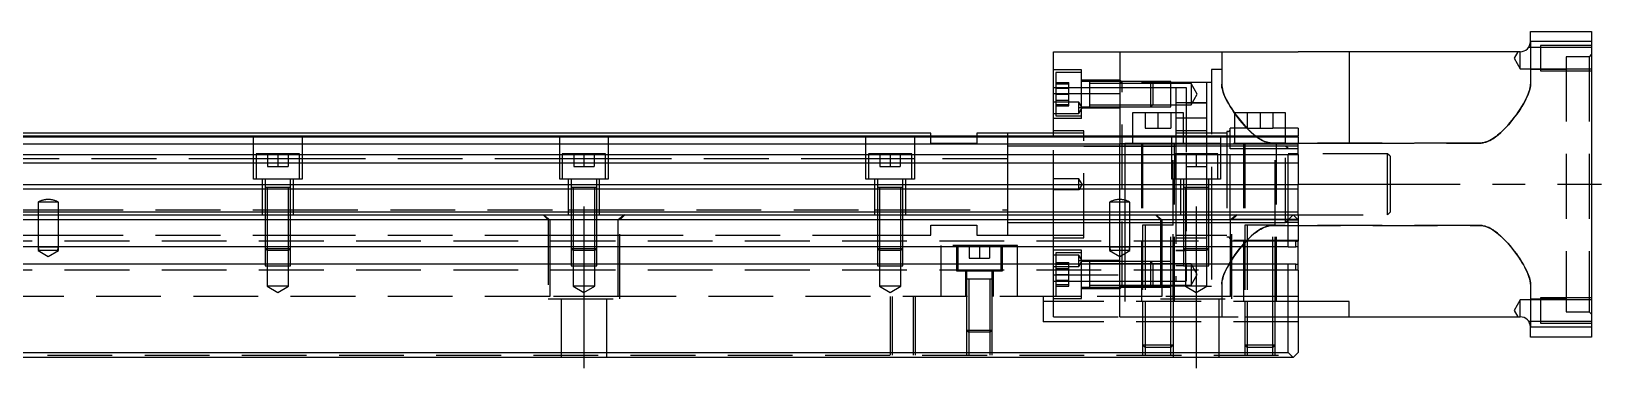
# Model space of a CAD drawing. Extents: x -16 to 1017, y -341 to 120.
# Drawn here: x 511.7 to 819.4, y -314.5 to -247.3 of the extents above; entities that cross this region are included whole.
import ezdxf

# ---------------------------------------------------------------- set-up
doc = ezdxf.new("R2010")
doc.units = 0
doc.linetypes.add('CENTER', pattern=[50.8, 31.75, -6.35, 6.35, -6.35])
doc.linetypes.add('DASHED', pattern=[19.05, 12.7, -6.35])
doc.layers.get('0').update_dxf_attribs({"linetype": 'CONTINUOUS'})
doc.layers.add('CENTER', color=1, linetype='CENTER')

msp = doc.modelspace()

# ---------------------------------------------------------------- linework, layer by layer
at = {"color": 7, "linetype": 'CONTINUOUS'}
for p, q in [((805.5, -249.35), (805.5, -247.35)), ((805.5, -247.35), (817.5, -247.35)), ((817.5, -247.35), (817.5, -249.35)), ((712, -259.57), (712, -251.35)), ((712, -251.35), (725, -251.35)), ((725, -251.35), (760, -251.35)), ((725, -251.35), (725, -267.85)), ((770, -251.35), (760, -251.35)), ((803.5, -251.35), (770, -251.35)), ((770, -251.35), (770, -269.35)), ((817.5, -249.35), (805.5, -249.35)), ((817.5, -249.35), (817.5, -305.35)), ((712, -267.85), (712, -259.57)), ((712, -259.57), (725, -259.57)), ((727.5, -263.35), (727.5, -267.85)), ((737.5, -263.35), (727.5, -263.35)), ((737.5, -267.85), (737.5, -263.35)), ((747.5, -263.35), (747.5, -267.85)), ((757.5, -263.35), (747.5, -263.35)), ((757.5, -267.85), (757.5, -263.35)), ((688, -267.35), (454.5, -267.35)), ((688, -267.85), (688, -267.35)), ((703, -267.35), (697, -267.35)), ((697, -267.35), (697, -267.85)), ((712, -267.35), (703, -267.35)), ((703, -267.35), (703, -267.85)), ((703, -267.35), (703, -267.85)), ((712, -267.35), (703, -267.35)), ((703, -267.35), (703, -267.85)), ((454.5, -267.85), (760, -267.85)), ((454.5, -268.01), (760, -268.01)), ((454.5, -269.41), (760, -269.41)), ((760, -268.01), (760, -267.85)), ((760, -268.01), (760, -269.41)), ((770, -269.35), (760, -269.35)), ((760, -271.49), (760, -269.41)), ((454.5, -271.49), (760, -271.49)), ((454.5, -273.11), (760, -273.11)), ((760, -271.49), (760, -273.11)), ((760, -273.11), (760, -277.4)), ((0, -278.25), (760, -278.25)), ((454.5, -277.4), (760, -277.4)), ((742.5, -277.95), (737.5, -277.95)), ((760, -278.25), (760, -277.4)), ((760, -282.75), (760, -278.25)), ((0, -282.75), (760, -282.75)), ((760, -283.35), (760, -282.75)), ((1, -283.35), (759, -283.35)), ((758, -284.35), (2, -284.35)), ((735.5, -285.35), (729.5, -285.35)), ((755.5, -285.35), (749.5, -285.35)), ((758, -284.35), (759, -283.35)), ((758, -289.65), (758, -284.35)), ((759, -283.35), (760, -284.35)), ((759, -283.35), (760, -283.35)), ((760, -284.35), (760, -288.5)), ((759.5, -289.65), (759.5, -288.5)), ((759.5, -288.5), (760, -288.5)), ((760, -289.65), (760, -288.5)), ((758, -289.65), (2, -289.65)), ((758, -289.65), (759.5, -289.65)), ((760, -289.65), (759.5, -289.65)), ((760, -293.05), (760, -289.65)), ((758, -293.05), (2, -293.05)), ((759.5, -293.05), (758, -293.05)), ((758, -310.35), (758, -293.05)), ((759.5, -293.05), (760, -293.05)), ((759.5, -294.2), (759.5, -293.05)), ((760, -294.2), (759.5, -294.2)), ((760, -294.2), (760, -293.05)), ((760, -294.2), (760, -310.35)), ((770, -300.35), (760, -300.35)), ((770, -303.35), (770, -300.35)), ((760, -303.35), (770, -303.35)), ((770, -303.35), (803.5, -303.35)), ((805.5, -307.35), (805.5, -305.35)), ((805.5, -305.35), (817.5, -305.35)), ((817.5, -307.35), (805.5, -307.35)), ((817.5, -305.35), (817.5, -307.35)), ((2, -310.35), (758, -310.35)), ((759, -311.35), (758, -310.35)), ((760, -310.35), (759, -311.35)), ((759, -311.35), (1, -311.35))]:
    msp.add_line(p, q, dxfattribs=at)
at = {"color": 3, "linetype": 'DASHED'}
for p, q in [((745, -251.35), (745, -257.72)), ((803.01, -251.35), (802.29, -252.6)), ((803.5, -254.7), (803.5, -251.35)), ((805.12, -250.53), (805.14, -250.5)), ((807.5, -250.5), (805.14, -250.5)), ((805.5, -249.35), (805.5, -257.72)), ((817.5, -250.1), (807.5, -250.1)), ((807.5, -250.1), (807.5, -255.1)), ((817.5, -250.5), (807.5, -250.5)), ((817, -252.35), (812.5, -252.35)), ((812.5, -252.35), (812.5, -302.35)), ((817.5, -251.85), (817, -252.35)), ((817, -252.35), (817, -302.35)), ((717.5, -254.92), (712, -254.92)), ((717.5, -255.42), (712.5, -255.42)), ((712.5, -255.42), (712.5, -259.67)), ((717.5, -264.42), (717.5, -254.92)), ((745, -254.85), (743, -254.85)), ((743, -254.85), (743, -276.35)), ((802.29, -252.6), (803.5, -254.7)), ((803.5, -254.7), (807.5, -254.7)), ((812.5, -254.85), (805.5, -254.85)), ((807.5, -254.7), (817.5, -254.7)), ((807.5, -255.1), (817.5, -255.1)), ((712, -258.35), (712.5, -258.35)), ((712, -258.35), (712.5, -258.35)), ((712.5, -257.36), (715, -257.36)), ((712.5, -257.67), (715, -257.67)), ((712.5, -258.35), (717.5, -258.35)), ((712.5, -258.35), (717.5, -258.35)), ((715, -258.52), (715, -257.36)), ((725, -256.92), (717.5, -256.92)), ((719.1, -257.17), (717.5, -257.17)), ((717.5, -258.35), (719.1, -258.35)), ((717.5, -258.35), (719.1, -258.35)), ((719.1, -257.17), (719.09, -257.17)), ((725, -257.17), (719.1, -257.17)), ((719.1, -257.17), (719.1, -257.17)), ((719.1, -257.17), (719.1, -257.57)), ((719.1, -257.17), (719.1, -262.17)), ((719.1, -257.57), (719.1, -259.53)), ((725, -257.57), (719.1, -257.57)), ((719.1, -258.35), (725, -258.35)), ((719.1, -258.35), (725, -258.35)), ((725.5, -257.35), (725, -256.85)), ((731.1, -257.17), (725, -257.17)), ((731.1, -257.17), (725, -257.17)), ((725.5, -257.35), (725, -257.35)), ((731.5, -257.57), (725, -257.57)), ((725, -258.35), (736, -258.35)), ((725, -258.35), (736, -258.35)), ((742, -257.35), (725.5, -257.35)), ((725.5, -297.35), (725.5, -257.35)), ((731.5, -257.57), (731.1, -257.17)), ((735, -257.17), (731.1, -257.17)), ((731.1, -259.67), (731.1, -257.17)), ((735, -257.57), (731.5, -257.57)), ((731.5, -257.57), (731.5, -259.67)), ((735, -262.17), (735, -257.17)), ((739, -257.57), (735, -257.57)), ((736, -258.35), (738, -258.35)), ((736, -258.35), (736, -267.85)), ((738, -258.35), (738, -271.35)), ((740.21, -259.67), (739, -257.57)), ((739, -257.57), (739, -259.67)), ((743, -257.35), (742, -257.35)), ((742, -257.35), (742, -267.85)), ((745, -257.72), (745.01, -258.04)), ((745.01, -258.03), (745, -257.72)), ((745.05, -258.34), (745.01, -258.03)), ((745.01, -258.04), (745.06, -258.37)), ((745.12, -258.66), (745.05, -258.34)), ((745.06, -258.37), (745.13, -258.71)), ((805.44, -258.37), (805.37, -258.71)), ((805.38, -258.66), (805.45, -258.34)), ((805.49, -258.04), (805.44, -258.37)), ((805.45, -258.34), (805.49, -258.03)), ((805.49, -258.03), (805.5, -257.72)), ((805.5, -257.72), (805.49, -258.04)), ((717, -261.25), (712, -261.25)), ((712.5, -258.52), (715, -258.52)), ((712.5, -259.67), (712.5, -263.92)), ((712.5, -259.67), (715, -259.67)), ((712.5, -260.83), (715, -260.83)), ((715, -260.83), (715, -258.52)), ((715, -261.98), (715, -260.83)), ((717.66, -262.35), (717, -261.25)), ((717, -262.35), (717, -261.25)), ((719.1, -259.53), (719.1, -259.81)), ((719.1, -259.67), (719.1, -262.17)), ((719.1, -259.81), (719.1, -261.77)), ((731.1, -262.17), (731.1, -259.67)), ((731.5, -259.67), (731.5, -261.77)), ((738, -261.35), (736, -261.35)), ((738, -261.35), (742, -261.35)), ((742, -261.35), (738, -261.35)), ((739, -261.77), (740.21, -259.67)), ((739, -259.67), (739, -261.77)), ((745.2, -258.98), (745.12, -258.66)), ((745.13, -258.71), (745.23, -259.07)), ((745.3, -259.31), (745.2, -258.98)), ((745.23, -259.07), (745.35, -259.45)), ((745.43, -259.65), (745.3, -259.31)), ((745.35, -259.45), (745.5, -259.84)), ((745.62, -260.11), (745.43, -259.65)), ((745.5, -259.84), (745.68, -260.25)), ((745.83, -260.57), (745.62, -260.11)), ((745.68, -260.25), (745.87, -260.66)), ((746.08, -261.05), (745.83, -260.57)), ((745.87, -260.66), (746.11, -261.12)), ((746.36, -261.57), (746.08, -261.05)), ((746.11, -261.12), (746.37, -261.59)), ((746.68, -262.1), (746.36, -261.57)), ((803.82, -262.1), (804.14, -261.57)), ((804.39, -261.12), (804.13, -261.59)), ((804.14, -261.57), (804.42, -261.05)), ((804.63, -260.66), (804.39, -261.12)), ((804.42, -261.05), (804.67, -260.57)), ((804.82, -260.25), (804.63, -260.66)), ((804.67, -260.57), (804.88, -260.11)), ((805, -259.84), (804.82, -260.25)), ((804.88, -260.11), (805.07, -259.65)), ((805.15, -259.45), (805, -259.84)), ((805.07, -259.65), (805.2, -259.31)), ((805.27, -259.07), (805.15, -259.45)), ((805.2, -259.31), (805.3, -258.98)), ((805.37, -258.71), (805.27, -259.07)), ((805.3, -258.98), (805.38, -258.66)), ((712, -263.45), (717, -263.45)), ((717.5, -264.42), (712, -264.42)), ((712.5, -261.67), (715, -261.67)), ((712.5, -261.98), (715, -261.98)), ((712.5, -263.92), (717.5, -263.92)), ((717, -263.45), (717.66, -262.35)), ((717.66, -262.35), (717, -262.35)), ((717, -263.45), (717, -262.35)), ((717.5, -262.17), (719.1, -262.17)), ((725, -262.42), (717.5, -262.42)), ((719.09, -262.17), (725, -262.17)), ((719.1, -261.77), (719.1, -262.17)), ((719.1, -261.77), (725, -261.77)), ((725, -261.77), (731.5, -261.77)), ((725, -262.17), (731.1, -262.17)), ((725, -262.17), (731.1, -262.17)), ((730, -263.35), (730, -266.35)), ((731.1, -262.17), (731.5, -261.77)), ((731.1, -262.17), (735, -262.17)), ((731.5, -261.77), (735, -261.77)), ((732.5, -263.35), (732.5, -266.35)), ((735, -261.77), (739, -261.77)), ((735, -263.35), (735, -266.35)), ((742, -264.35), (736, -264.35)), ((742, -264.35), (736, -264.35)), ((746.37, -261.59), (746.66, -262.07)), ((746.66, -262.07), (746.96, -262.55)), ((747.02, -262.64), (746.68, -262.1)), ((746.96, -262.55), (747.3, -263.06)), ((747.38, -263.18), (747.02, -262.64)), ((747.3, -263.06), (747.51, -263.37)), ((747.76, -263.71), (747.38, -263.18)), ((747.51, -263.37), (749.94, -266.35)), ((748.16, -264.25), (747.76, -263.71)), ((748.57, -264.78), (748.16, -264.25)), ((750, -263.35), (750, -266.35)), ((752.5, -263.35), (752.5, -266.35)), ((755, -263.35), (755, -266.35)), ((802.08, -264.59), (801.64, -265.13)), ((801.93, -264.78), (802.34, -264.25)), ((802.47, -264.08), (802.08, -264.59)), ((802.34, -264.25), (802.74, -263.71)), ((802.85, -263.57), (802.47, -264.08)), ((802.74, -263.71), (803.12, -263.18)), ((803.2, -263.06), (802.85, -263.57)), ((803.12, -263.18), (803.48, -262.64)), ((803.54, -262.55), (803.2, -263.06)), ((803.48, -262.64), (803.82, -262.1)), ((803.84, -262.07), (803.54, -262.55)), ((804.13, -261.59), (803.84, -262.07)), ((718, -266.85), (712, -266.85)), ((718, -267.35), (712, -267.35)), ((718, -267.35), (712, -267.35)), ((718, -287.85), (718, -266.85)), ((730, -266.35), (732.5, -266.35)), ((732.5, -266.35), (735, -266.35)), ((742, -266.85), (736, -266.85)), ((737.5, -267.35), (736, -267.35)), ((742, -267.35), (737.5, -267.35)), ((746, -267.35), (742, -267.35)), ((746.31, -266.97), (746, -266.97)), ((746, -266.97), (746, -267.85)), ((746.63, -267.85), (746.63, -266.35)), ((747.5, -266.35), (746.63, -266.35)), ((750, -266.35), (747.5, -266.35)), ((749.01, -265.31), (748.57, -264.78)), ((749.43, -265.79), (749.01, -265.31)), ((749.86, -266.27), (749.43, -265.79)), ((750.32, -266.74), (749.86, -266.27)), ((749.94, -266.35), (751.58, -267.85)), ((750, -266.35), (752.5, -266.35)), ((750.8, -267.19), (750.32, -266.74)), ((751.3, -267.63), (750.8, -267.19)), ((751.83, -268.04), (751.3, -267.63)), ((752.5, -266.35), (755, -266.35)), ((757.5, -266.35), (755, -266.35)), ((760, -266.35), (757.5, -266.35)), ((760, -266.35), (760, -267.85)), ((798.67, -268.04), (799.2, -267.63)), ((799.07, -267.73), (798.78, -267.96)), ((799.64, -267.25), (799.07, -267.73)), ((799.2, -267.63), (799.7, -267.19)), ((800.18, -266.74), (799.64, -267.25)), ((799.7, -267.19), (800.18, -266.74)), ((800.69, -266.21), (800.18, -266.74)), ((800.18, -266.74), (800.64, -266.27)), ((800.64, -266.27), (801.07, -265.79)), ((801.18, -265.67), (800.69, -266.21)), ((801.07, -265.79), (801.49, -265.31)), ((801.64, -265.13), (801.18, -265.67)), ((801.49, -265.31), (801.93, -264.78)), ((555.25, -276.35), (555.25, -267.85)), ((564.75, -267.85), (564.75, -276.35)), ((615.25, -276.35), (615.25, -267.85)), ((624.75, -267.85), (624.75, -276.35)), ((675.25, -276.35), (675.25, -267.85)), ((684.75, -267.85), (684.75, -276.35)), ((688, -269.35), (688, -267.85)), ((697, -269.35), (688, -269.35)), ((697, -267.85), (697, -269.35)), ((703, -267.85), (703, -277.35)), ((703, -267.85), (703, -277.35)), ((703, -267.85), (703, -277.35)), ((712, -269.85), (703, -269.85)), ((712, -283.35), (712, -267.85)), ((718, -269.85), (712, -269.85)), ((725, -269.85), (718, -269.85)), ((718, -269.85), (725, -269.85)), ((725, -267.85), (725, -269.35)), ((725, -269.35), (726, -269.35)), ((725, -280.35), (725, -269.35)), ((729.5, -269.85), (725, -269.85)), ((725, -269.85), (729.5, -269.85)), ((735.25, -269.35), (726, -269.35)), ((726, -269.35), (726, -280.46)), ((727.5, -267.85), (727.5, -269.35)), ((729.25, -269.35), (729.25, -300.35)), ((729.5, -269.35), (729.5, -285.35)), ((735.25, -269.85), (729.5, -269.85)), ((729.5, -269.85), (735.25, -269.85)), ((735.25, -276.35), (735.25, -267.85)), ((744.75, -269.35), (735.25, -269.35)), ((735.5, -269.85), (735.25, -269.85)), ((735.25, -269.85), (735.5, -269.85)), ((735.5, -285.35), (735.5, -269.35)), ((736, -269.85), (735.5, -269.85)), ((735.5, -269.85), (736, -269.85)), ((735.75, -271.35), (735.75, -269.35)), ((736, -267.85), (736, -269.35)), ((736, -269.35), (736, -271.35)), ((742, -269.85), (736, -269.85)), ((737.5, -269.35), (737.5, -267.85)), ((742, -267.85), (742, -269.35)), ((742, -269.35), (742, -271.35)), ((744.75, -269.85), (742, -269.85)), ((744.75, -267.85), (744.75, -276.35)), ((760, -269.35), (744.75, -269.35)), ((746, -269.85), (744.75, -269.85)), ((746, -267.85), (746, -269.35)), ((746, -269.35), (746, -287.72)), ((746.63, -269.85), (746, -269.85)), ((746.63, -269.85), (746, -269.85)), ((746.63, -269.35), (746.63, -267.85)), ((746.63, -270.42), (746.63, -269.35)), ((749.5, -269.85), (746.63, -269.85)), ((749.5, -269.85), (746.63, -269.85)), ((746.63, -284.28), (746.63, -270.42)), ((749.5, -270.42), (746.63, -270.42)), ((747.5, -267.85), (747.5, -269.35)), ((749.25, -269.35), (749.25, -300.35)), ((749.5, -269.35), (749.5, -285.35)), ((755.5, -269.85), (749.5, -269.85)), ((755.5, -269.85), (749.5, -269.85)), ((755.5, -270.42), (749.5, -270.42)), ((751.58, -267.85), (751.72, -267.96)), ((751.72, -267.96), (752.01, -268.17)), ((752.1, -268.23), (751.83, -268.04)), ((752.01, -268.17), (752.31, -268.38)), ((752.38, -268.41), (752.1, -268.23)), ((752.31, -268.38), (752.63, -268.57)), ((752.66, -268.59), (752.38, -268.41)), ((752.63, -268.57), (752.96, -268.74)), ((752.95, -268.74), (752.66, -268.59)), ((753.25, -268.88), (752.95, -268.74)), ((752.96, -268.74), (753.17, -268.85)), ((753.17, -268.85), (753.39, -268.94)), ((753.57, -269.01), (753.25, -268.88)), ((753.39, -268.94), (753.61, -269.02)), ((753.74, -269.07), (753.57, -269.01)), ((753.61, -269.02), (753.84, -269.1)), ((753.92, -269.12), (753.74, -269.07)), ((753.84, -269.1), (754.07, -269.16)), ((754.1, -269.17), (753.92, -269.12)), ((754.07, -269.16), (754.31, -269.21)), ((754.28, -269.21), (754.1, -269.17)), ((754.46, -269.23), (754.28, -269.21)), ((754.31, -269.21), (754.48, -269.24)), ((754.64, -269.26), (754.46, -269.23)), ((754.48, -269.24), (754.65, -269.26)), ((754.82, -269.27), (754.64, -269.26)), ((754.65, -269.26), (754.83, -269.27)), ((755, -269.27), (754.82, -269.27)), ((754.83, -269.27), (755, -269.27)), ((795.5, -269.27), (755, -269.27)), ((755, -269.27), (757.5, -269.27)), ((755.5, -285.35), (755.5, -269.35)), ((757.5, -269.85), (755.5, -269.85)), ((757.5, -269.85), (755.5, -269.85)), ((760, -270.42), (755.5, -270.42)), ((755.75, -300.35), (755.75, -269.35)), ((757.5, -269.35), (757.5, -267.85)), ((757.5, -269.27), (760, -269.27)), ((758, -270.35), (757.5, -269.85)), ((757.5, -284.85), (757.5, -269.85)), ((760, -269.85), (757.5, -269.85)), ((758, -284.35), (758, -270.35)), ((760, -269.27), (770, -269.27)), ((770, -269.27), (795.5, -269.27)), ((795.5, -269.27), (795.68, -269.27)), ((795.67, -269.27), (795.5, -269.27)), ((795.85, -269.26), (795.67, -269.27)), ((795.68, -269.27), (795.86, -269.26)), ((796.02, -269.24), (795.85, -269.26)), ((795.86, -269.26), (796.04, -269.23)), ((796.19, -269.21), (796.02, -269.24)), ((796.04, -269.23), (796.22, -269.21)), ((796.43, -269.16), (796.19, -269.21)), ((796.22, -269.21), (796.4, -269.17)), ((796.4, -269.17), (796.58, -269.12)), ((796.66, -269.1), (796.43, -269.16)), ((796.58, -269.12), (796.76, -269.07)), ((796.89, -269.02), (796.66, -269.1)), ((796.76, -269.07), (796.93, -269.01)), ((797.11, -268.94), (796.89, -269.02)), ((796.93, -269.01), (797.25, -268.88)), ((797.33, -268.85), (797.11, -268.94)), ((797.25, -268.88), (797.55, -268.74)), ((797.54, -268.74), (797.33, -268.85)), ((797.87, -268.57), (797.54, -268.74)), ((797.55, -268.74), (797.84, -268.59)), ((797.84, -268.59), (798.12, -268.41)), ((798.19, -268.38), (797.87, -268.57)), ((798.12, -268.41), (798.4, -268.23)), ((798.49, -268.17), (798.19, -268.38)), ((798.4, -268.23), (798.67, -268.04)), ((798.78, -267.96), (798.49, -268.17)), ((555.25, -272.35), (504.75, -272.35)), ((555.75, -272.35), (555.25, -272.35)), ((555.75, -271.35), (555.75, -276.35)), ((564.25, -271.35), (555.75, -271.35)), ((564.25, -272.35), (555.75, -272.35)), ((558, -271.35), (558, -273.85)), ((558, -273.85), (560, -273.85)), ((560, -271.35), (560, -273.85)), ((560, -273.85), (562, -273.85)), ((562, -271.35), (562, -273.85)), ((564.25, -276.35), (564.25, -271.35)), ((564.75, -272.35), (564.25, -272.35)), ((615.25, -272.35), (564.75, -272.35)), ((615.75, -272.35), (615.25, -272.35)), ((615.75, -271.35), (615.75, -276.35)), ((624.25, -271.35), (615.75, -271.35)), ((624.25, -272.35), (615.75, -272.35)), ((618, -271.35), (618, -273.85)), ((618, -273.85), (620, -273.85)), ((620, -271.35), (620, -273.85)), ((620, -273.85), (622, -273.85)), ((622, -271.35), (622, -273.85)), ((624.25, -276.35), (624.25, -271.35)), ((624.75, -272.35), (624.25, -272.35)), ((675.25, -272.35), (624.75, -272.35)), ((675.75, -272.35), (675.25, -272.35)), ((675.75, -271.35), (675.75, -276.35)), ((684.25, -271.35), (675.75, -271.35)), ((684.25, -272.35), (675.75, -272.35)), ((678, -271.35), (678, -273.85)), ((678, -273.85), (680, -273.85)), ((680, -271.35), (680, -273.85)), ((680, -273.85), (682, -273.85)), ((682, -271.35), (682, -273.85)), ((684.25, -276.35), (684.25, -271.35)), ((684.75, -272.35), (684.25, -272.35)), ((703, -272.35), (684.75, -272.35)), ((735.75, -271.35), (735.75, -276.35)), ((744.25, -271.35), (735.75, -271.35)), ((736, -271.35), (736, -276.35)), ((738, -271.35), (738, -273.85)), ((738, -273.85), (738, -296.35)), ((738, -273.85), (740, -273.85)), ((740, -271.35), (740, -273.85)), ((740, -273.85), (742, -273.85)), ((742, -271.35), (742, -273.85)), ((742, -273.85), (742, -276.35)), ((744.25, -276.35), (744.25, -271.35)), ((760, -271.35), (758, -271.35)), ((777.5, -271.35), (760, -271.35)), ((778, -271.85), (777.5, -271.35)), ((777.5, -283.35), (777.5, -271.35)), ((778, -271.85), (778, -282.85)), ((564.75, -276.35), (555.25, -276.35)), ((557, -283.35), (557, -276.35)), ((557.5, -276.35), (557.5, -277.95)), ((562.5, -277.95), (562.5, -276.35)), ((563, -276.35), (563, -283.35)), ((624.75, -276.35), (615.25, -276.35)), ((617, -283.35), (617, -276.35)), ((617.5, -276.35), (617.5, -277.95)), ((622.5, -277.95), (622.5, -276.35)), ((623, -276.35), (623, -283.35)), ((684.75, -276.35), (675.25, -276.35)), ((677, -283.35), (677, -276.35)), ((677.5, -276.35), (677.5, -277.95)), ((682.5, -277.95), (682.5, -276.35)), ((683, -276.35), (683, -283.35)), ((717, -276.25), (712, -276.25)), ((717.66, -277.35), (717, -276.25)), ((717, -278.45), (717, -276.25)), ((744.75, -276.35), (735.25, -276.35)), ((735.75, -300.35), (735.75, -276.35)), ((736, -276.35), (736, -296.35)), ((737, -283.35), (737, -276.35)), ((737.5, -276.35), (737.5, -277.95)), ((742, -276.35), (742, -297.35)), ((742.5, -277.95), (742.5, -276.35)), ((743, -276.35), (743, -283.35)), ((557.5, -277.94), (557.5, -277.95)), ((562.5, -277.95), (557.5, -277.95)), ((562.5, -277.95), (557.5, -277.95)), ((557.5, -277.95), (557.5, -277.95)), ((557.5, -277.95), (557.5, -283.35)), ((557.9, -277.95), (557.9, -283.35)), ((562.1, -283.35), (562.1, -277.95)), ((562.5, -277.95), (562.5, -277.94)), ((562.5, -277.95), (562.5, -277.95)), ((562.5, -283.35), (562.5, -277.95)), ((617.5, -277.94), (617.5, -277.95)), ((622.5, -277.95), (617.5, -277.95)), ((617.5, -277.95), (617.5, -283.35)), ((617.5, -277.95), (617.5, -277.95)), ((617.9, -277.95), (617.9, -283.35)), ((622.1, -283.35), (622.1, -277.95)), ((622.5, -277.95), (622.5, -277.94)), ((622.5, -283.35), (622.5, -277.95)), ((622.5, -277.95), (622.5, -277.95)), ((677.5, -277.94), (677.5, -277.95)), ((682.5, -277.95), (677.5, -277.95)), ((682.5, -277.95), (677.5, -277.95)), ((682.5, -277.95), (677.5, -277.95)), ((677.5, -277.95), (677.5, -277.95)), ((677.5, -277.95), (677.5, -283.35)), ((677.9, -277.95), (677.9, -283.35)), ((682.1, -283.35), (682.1, -277.95)), ((682.5, -277.95), (682.5, -277.94)), ((682.5, -277.95), (682.5, -277.95)), ((682.5, -283.35), (682.5, -277.95)), ((703, -277.35), (703, -283.35)), ((703, -277.35), (703, -283.35)), ((703, -277.35), (703, -283.35)), ((717, -278.45), (712, -278.45)), ((717.66, -277.35), (717, -278.45)), ((737.5, -277.94), (737.5, -277.95)), ((742.5, -277.95), (737.5, -277.95)), ((737.5, -277.95), (737.5, -277.95)), ((737.5, -277.95), (737.5, -283.35)), ((737.9, -277.95), (737.9, -283.35)), ((742.1, -283.35), (742.1, -277.95)), ((742.5, -277.95), (742.5, -277.94)), ((742.5, -277.95), (742.5, -277.95)), ((742.5, -283.35), (742.5, -277.95)), ((503, -282.35), (513, -282.35)), ((513, -280.85), (513, -283.35)), ((517, -280.85), (513, -280.85)), ((513, -282.35), (517, -282.35)), ((515.06, -280.35), (514.94, -280.35)), ((517, -283.35), (517, -280.85)), ((517, -282.35), (557, -282.35)), ((557, -282.35), (557.5, -282.35)), ((557.5, -282.35), (557.9, -282.35)), ((557.9, -282.35), (562.1, -282.35)), ((562.1, -282.35), (562.5, -282.35)), ((562.5, -282.35), (563, -282.35)), ((563, -282.35), (617, -282.35)), ((617, -282.35), (617.5, -282.35)), ((617.5, -282.35), (617.9, -282.35)), ((617.9, -282.35), (622.1, -282.35)), ((622.1, -282.35), (622.5, -282.35)), ((622.5, -282.35), (623, -282.35)), ((623, -282.35), (677, -282.35)), ((677, -282.35), (677.5, -282.35)), ((677.5, -282.35), (677.9, -282.35)), ((677.9, -282.35), (682.1, -282.35)), ((682.1, -282.35), (682.5, -282.35)), ((682.5, -282.35), (683, -282.35)), ((683, -282.35), (703, -282.35)), ((723, -280.85), (723, -283.35)), ((727, -280.85), (723, -280.85)), ((725.06, -280.35), (724.94, -280.35)), ((725, -283.35), (725, -280.35)), ((726, -280.46), (726, -283.35)), ((727, -283.35), (727, -280.85)), ((777.5, -283.35), (778, -282.85)), ((513, -283.35), (513, -289.65)), ((517, -289.65), (517, -283.35)), ((557.5, -283.35), (557.5, -289.65)), ((557.5, -283.35), (557.5, -289.65)), ((557.9, -283.35), (557.9, -289.65)), ((562.1, -289.65), (562.1, -283.35)), ((562.5, -289.65), (562.5, -283.35)), ((562.5, -289.65), (562.5, -283.35)), ((612, -283.35), (613, -284.35)), ((612.06, -283.35), (613.29, -284.35)), ((613, -284.35), (613, -299.85)), ((613.29, -284.35), (613.29, -289.65)), ((617.5, -283.35), (617.5, -289.65)), ((617.5, -283.35), (617.5, -289.65)), ((617.9, -283.35), (617.9, -289.65)), ((622.1, -289.65), (622.1, -283.35)), ((622.5, -289.65), (622.5, -283.35)), ((622.5, -289.65), (622.5, -283.35)), ((627.94, -283.35), (626.71, -284.35)), ((626.71, -289.65), (626.71, -284.35)), ((627, -284.35), (628, -283.35)), ((627, -299.85), (627, -284.35)), ((677.5, -283.35), (677.5, -289.65)), ((677.5, -283.35), (677.5, -289.65)), ((677.9, -283.35), (677.9, -289.65)), ((682.1, -289.65), (682.1, -283.35)), ((682.5, -289.65), (682.5, -283.35)), ((682.5, -289.65), (682.5, -283.35)), ((688, -285.35), (697, -285.35)), ((688, -287.35), (688, -285.35)), ((697, -285.35), (697, -287.35)), ((703, -283.35), (703, -287.35)), ((703, -283.35), (703, -287.35)), ((703, -283.35), (703, -287.35)), ((703, -284.85), (712, -284.85)), ((712, -289.65), (712, -283.35)), ((712, -284.85), (718, -284.85)), ((718, -284.85), (723, -284.85)), ((718, -284.85), (723, -284.85)), ((723, -283.35), (723, -289.65)), ((723, -284.85), (725, -284.85)), ((723, -284.85), (725, -284.85)), ((725, -289.65), (725, -283.35)), ((725, -284.85), (727, -284.85)), ((725, -284.85), (727, -284.85)), ((726, -283.35), (726, -289.65)), ((727, -289.65), (727, -283.35)), ((727, -284.85), (736, -284.85)), ((727, -284.85), (736, -284.85)), ((729.5, -285.34), (729.5, -300.35)), ((735.5, -285.35), (729.5, -285.35)), ((730, -285.35), (730, -300.35)), ((732, -283.35), (733, -284.35)), ((732.06, -283.35), (733.29, -284.35)), ((733, -284.35), (733, -299.85)), ((733.29, -284.35), (733.29, -289.65)), ((735, -300.35), (735, -285.35)), ((735.5, -299.85), (735.5, -285.34)), ((736, -284.85), (746, -284.85)), ((737.5, -283.35), (737.5, -289.65)), ((737.5, -283.35), (737.5, -289.65)), ((737.9, -283.35), (737.9, -289.65)), ((742.1, -289.65), (742.1, -283.35)), ((742.5, -289.65), (742.5, -283.35)), ((742.5, -289.65), (742.5, -283.35)), ((743, -283.35), (743, -299.85)), ((746, -284.85), (757.5, -284.85)), ((746.63, -284.28), (746.63, -288.35)), ((760, -284.28), (746.63, -284.28)), ((747.94, -283.35), (746.71, -284.35)), ((746.71, -289.65), (746.71, -284.35)), ((747, -284.35), (748, -283.35)), ((747, -299.85), (747, -284.35)), ((749.5, -285.34), (749.5, -300.35)), ((755.5, -285.35), (749.5, -285.35)), ((750, -285.35), (750, -300.35)), ((752.31, -286.32), (752.63, -286.13)), ((752.66, -286.11), (752.38, -286.29)), ((752.63, -286.13), (752.96, -285.96)), ((752.95, -285.96), (752.66, -286.11)), ((753.25, -285.82), (752.95, -285.96)), ((752.96, -285.96), (753.17, -285.85)), ((753.17, -285.85), (753.39, -285.76)), ((753.57, -285.69), (753.25, -285.82)), ((753.39, -285.76), (753.61, -285.68)), ((753.74, -285.63), (753.57, -285.69)), ((753.61, -285.68), (753.84, -285.6)), ((753.92, -285.58), (753.74, -285.63)), ((753.84, -285.6), (754.07, -285.54)), ((754.1, -285.53), (753.92, -285.58)), ((754.07, -285.54), (754.31, -285.49)), ((754.28, -285.49), (754.1, -285.53)), ((754.46, -285.47), (754.28, -285.49)), ((754.31, -285.49), (754.48, -285.46)), ((754.64, -285.44), (754.46, -285.47)), ((754.48, -285.46), (754.65, -285.44)), ((754.82, -285.43), (754.64, -285.44)), ((754.65, -285.44), (754.83, -285.43)), ((755, -285.43), (754.82, -285.43)), ((754.83, -285.43), (755, -285.43)), ((755, -300.35), (755, -285.35)), ((755.56, -285.43), (755, -285.43)), ((755, -285.43), (755.56, -285.43)), ((755.5, -300.35), (755.5, -285.34)), ((795.5, -285.43), (755.56, -285.43)), ((755.56, -285.43), (795.5, -285.43)), ((757.5, -284.85), (758, -284.35)), ((760, -284.85), (757.5, -284.85)), ((758, -284.35), (760, -284.35)), ((760, -283.35), (777.5, -283.35)), ((760, -283.35), (760, -284.28)), ((795.5, -285.43), (795.68, -285.43)), ((795.67, -285.43), (795.5, -285.43)), ((795.85, -285.44), (795.67, -285.43)), ((795.68, -285.43), (795.86, -285.44)), ((796.02, -285.46), (795.85, -285.44)), ((795.86, -285.44), (796.04, -285.47)), ((796.19, -285.49), (796.02, -285.46)), ((796.04, -285.47), (796.22, -285.49)), ((796.43, -285.54), (796.19, -285.49)), ((796.22, -285.49), (796.4, -285.53)), ((796.4, -285.53), (796.58, -285.58)), ((796.66, -285.6), (796.43, -285.54)), ((796.58, -285.58), (796.76, -285.63)), ((796.89, -285.68), (796.66, -285.6)), ((796.76, -285.63), (796.93, -285.69)), ((797.11, -285.76), (796.89, -285.68)), ((796.93, -285.69), (797.25, -285.82)), ((797.33, -285.85), (797.11, -285.76)), ((797.25, -285.82), (797.55, -285.96)), ((797.54, -285.96), (797.33, -285.85)), ((797.87, -286.13), (797.54, -285.96)), ((797.55, -285.96), (797.84, -286.11)), ((797.84, -286.11), (798.12, -286.29)), ((798.19, -286.32), (797.87, -286.13)), ((759.5, -288.5), (0.5, -288.5)), ((506.71, -287.35), (513, -287.35)), ((513, -287.35), (517, -287.35)), ((517, -287.35), (557.5, -287.35)), ((557.5, -287.35), (557.9, -287.35)), ((557.9, -287.35), (562.1, -287.35)), ((562.1, -287.35), (562.5, -287.35)), ((562.5, -287.35), (613.29, -287.35)), ((613.29, -287.35), (617.5, -287.35)), ((617.5, -287.35), (617.9, -287.35)), ((617.9, -287.35), (622.1, -287.35)), ((622.1, -287.35), (622.5, -287.35)), ((622.5, -287.35), (626.71, -287.35)), ((626.71, -287.35), (677.5, -287.35)), ((677.5, -287.35), (677.9, -287.35)), ((677.9, -287.35), (682.1, -287.35)), ((682.1, -287.35), (682.5, -287.35)), ((682.5, -287.35), (688, -287.35)), ((697, -287.35), (703, -287.35)), ((703, -287.35), (712, -287.35)), ((703, -287.35), (712, -287.35)), ((712, -287.35), (718, -287.35)), ((712, -287.35), (718, -287.35)), ((712, -287.85), (718, -287.85)), ((736, -287.35), (746, -287.35)), ((736, -287.85), (742, -287.85)), ((746.31, -287.72), (746, -287.72)), ((760, -288.35), (746.63, -288.35)), ((748.86, -289.57), (749.32, -289.03)), ((749.43, -288.91), (749.01, -289.39)), ((749.32, -289.03), (749.81, -288.49)), ((749.86, -288.43), (749.43, -288.91)), ((749.81, -288.49), (750.32, -287.96)), ((750.32, -287.96), (749.86, -288.43)), ((750.32, -287.96), (750.86, -287.45)), ((750.8, -287.51), (750.32, -287.96)), ((751.3, -287.07), (750.8, -287.51)), ((750.86, -287.45), (751.43, -286.97)), ((751.83, -286.66), (751.3, -287.07)), ((751.43, -286.97), (751.72, -286.74)), ((751.72, -286.74), (752.01, -286.53)), ((752.1, -286.47), (751.83, -286.66)), ((752.01, -286.53), (752.31, -286.32)), ((752.38, -286.29), (752.1, -286.47)), ((798.12, -286.29), (798.4, -286.47)), ((798.49, -286.53), (798.19, -286.32)), ((798.4, -286.47), (798.67, -286.66)), ((798.78, -286.74), (798.49, -286.53)), ((798.67, -286.66), (799.2, -287.07)), ((799.07, -286.97), (798.78, -286.74)), ((799.64, -287.45), (799.07, -286.97)), ((799.2, -287.07), (799.7, -287.51)), ((800.18, -287.96), (799.64, -287.45)), ((799.7, -287.51), (800.18, -287.96)), ((800.18, -287.96), (800.64, -288.43)), ((800.69, -288.49), (800.18, -287.96)), ((800.64, -288.43), (801.07, -288.91)), ((801.18, -289.03), (800.69, -288.49)), ((801.07, -288.91), (801.49, -289.39)), ((801.64, -289.57), (801.18, -289.03)), ((513, -289.65), (513, -289.72)), ((513, -289.72), (513, -290.35)), ((513, -289.72), (513.17, -290.35)), ((517, -289.72), (513, -289.72)), ((513, -290.35), (515, -291.5)), ((517, -290.35), (513, -290.35)), ((515, -291.5), (517, -290.35)), ((516.83, -290.35), (517, -289.72)), ((517, -289.72), (517, -289.65)), ((517, -290.35), (517, -289.72)), ((557.5, -289.65), (557.5, -289.95)), ((557.5, -289.65), (557.5, -289.95)), ((557.5, -289.95), (557.9, -290.35)), ((557.5, -289.95), (557.5, -293.05)), ((557.5, -289.95), (562.5, -289.95)), ((557.9, -289.65), (557.9, -290.35)), ((557.9, -290.35), (557.9, -293.35)), ((562.1, -290.35), (557.9, -290.35)), ((562.1, -290.35), (562.1, -289.65)), ((562.1, -290.35), (562.5, -289.95)), ((562.1, -293.35), (562.1, -290.35)), ((562.5, -289.95), (562.5, -289.65)), ((562.5, -289.95), (562.5, -289.65)), ((562.5, -293.05), (562.5, -289.95)), ((613.29, -289.65), (613.29, -293.05)), ((617.5, -289.65), (617.5, -289.95)), ((617.5, -289.65), (617.5, -289.95)), ((617.5, -289.95), (617.9, -290.35)), ((617.5, -289.95), (617.5, -293.05)), ((617.5, -289.95), (622.5, -289.95)), ((617.9, -289.65), (617.9, -290.35)), ((617.9, -290.35), (617.9, -293.35)), ((622.1, -290.35), (617.9, -290.35)), ((622.1, -290.35), (622.1, -289.65)), ((622.1, -290.35), (622.5, -289.95)), ((622.1, -293.35), (622.1, -290.35)), ((622.5, -289.95), (622.5, -289.65)), ((622.5, -289.95), (622.5, -289.65)), ((622.5, -293.05), (622.5, -289.95)), ((626.71, -293.05), (626.71, -289.65)), ((677.5, -289.65), (677.5, -289.95)), ((677.5, -289.65), (677.5, -289.95)), ((677.5, -289.95), (677.9, -290.35)), ((677.5, -289.95), (677.5, -293.05)), ((677.5, -289.95), (682.5, -289.95)), ((677.9, -289.65), (677.9, -290.35)), ((677.9, -290.35), (677.9, -293.35)), ((682.1, -290.35), (677.9, -290.35)), ((682.1, -290.35), (682.1, -289.65)), ((682.1, -290.35), (682.5, -289.95)), ((682.1, -293.35), (682.1, -290.35)), ((682.5, -289.95), (682.5, -289.65)), ((682.5, -289.95), (682.5, -289.65)), ((682.5, -293.05), (682.5, -289.95)), ((690, -289.65), (690, -289.35)), ((705, -289.35), (690, -289.35)), ((690, -293.05), (690, -289.65)), ((693, -289.35), (693, -294.35)), ((693.25, -289.35), (693.25, -289.65)), ((693.25, -289.65), (693.25, -293.05)), ((695.5, -289.35), (695.5, -291.85)), ((695.5, -291.85), (697.5, -291.85)), ((697.5, -289.35), (697.5, -291.85)), ((697.5, -291.85), (699.5, -291.85)), ((699.5, -289.35), (699.5, -291.85)), ((701.75, -289.65), (701.75, -289.35)), ((701.75, -293.05), (701.75, -289.65)), ((702, -294.35), (702, -289.35)), ((705, -289.65), (705, -289.35)), ((705, -293.05), (705, -289.65)), ((712, -293.05), (712, -289.65)), ((717.5, -290.28), (712, -290.28)), ((717, -291.25), (712, -291.25)), ((717.5, -290.78), (712.5, -290.78)), ((712.5, -290.78), (712.5, -293.05)), ((717.66, -292.35), (717, -291.25)), ((717, -292.35), (717, -291.25)), ((717.5, -292.35), (717, -292.35)), ((717, -293.45), (717.66, -292.35)), ((717.66, -292.35), (717, -292.35)), ((717, -293.45), (717, -292.35)), ((717.5, -295.03), (717.5, -290.28)), ((725, -292.28), (717.5, -292.28)), ((717.66, -292.35), (717.5, -292.35)), ((723, -289.65), (723, -289.72)), ((723, -289.72), (723, -290.35)), ((723, -289.72), (723.17, -290.35)), ((727, -289.72), (723, -289.72)), ((723, -290.35), (725, -291.5)), ((727, -290.35), (723, -290.35)), ((725, -290.35), (725, -289.65)), ((725, -291.5), (727, -290.35)), ((725, -293.05), (725, -290.35)), ((726, -289.65), (726, -290.35)), ((726, -290.35), (726, -293.05)), ((726.83, -290.35), (727, -289.72)), ((727, -289.72), (727, -289.65)), ((727, -290.35), (727, -289.72)), ((733.29, -289.65), (733.29, -293.05)), ((736, -290.35), (737.9, -290.35)), ((737.9, -290.35), (736, -290.35)), ((737.5, -289.65), (737.5, -289.95)), ((737.5, -289.65), (737.5, -289.95)), ((737.5, -289.95), (737.9, -290.35)), ((737.5, -289.95), (737.5, -293.05)), ((737.5, -289.95), (742.5, -289.95)), ((737.9, -289.65), (737.9, -290.35)), ((737.9, -290.35), (737.9, -293.35)), ((742.1, -290.35), (737.9, -290.35)), ((742.1, -290.35), (742.1, -289.65)), ((742.1, -290.35), (742.5, -289.95)), ((742.1, -293.35), (742.1, -290.35)), ((742.5, -289.95), (742.5, -289.65)), ((742.5, -289.95), (742.5, -289.65)), ((742.5, -293.05), (742.5, -289.95)), ((746.66, -292.63), (746.96, -292.15)), ((747.02, -292.06), (746.68, -292.6)), ((746.71, -293.05), (746.71, -289.65)), ((746.96, -292.15), (747.3, -291.64)), ((747.38, -291.52), (747.02, -292.06)), ((747.3, -291.64), (747.65, -291.13)), ((747.76, -290.99), (747.38, -291.52)), ((747.65, -291.13), (748.03, -290.62)), ((748.16, -290.45), (747.76, -290.99)), ((748.03, -290.62), (748.42, -290.11)), ((748.57, -289.92), (748.16, -290.45)), ((748.42, -290.11), (748.86, -289.57)), ((749.01, -289.39), (748.57, -289.92)), ((801.49, -289.39), (801.93, -289.92)), ((802.08, -290.11), (801.64, -289.57)), ((801.93, -289.92), (802.34, -290.45)), ((802.47, -290.62), (802.08, -290.11)), ((802.34, -290.45), (802.74, -290.99)), ((802.85, -291.13), (802.47, -290.62)), ((802.74, -290.99), (803.12, -291.52)), ((803.2, -291.64), (802.85, -291.13)), ((803.12, -291.52), (803.48, -292.06)), ((803.54, -292.15), (803.2, -291.64)), ((803.48, -292.06), (803.82, -292.6)), ((803.84, -292.63), (803.54, -292.15)), ((759.5, -294.2), (0.5, -294.2)), ((557.5, -293.05), (557.5, -293.35)), ((557.5, -293.35), (562.5, -293.35)), ((557.9, -293.35), (557.9, -297.35)), ((562.1, -297.35), (562.1, -293.35)), ((562.5, -293.35), (562.5, -293.05)), ((613.29, -293.05), (613.29, -299.35)), ((617.5, -293.05), (617.5, -293.35)), ((617.5, -293.35), (622.5, -293.35)), ((617.9, -293.35), (617.9, -297.35)), ((622.1, -297.35), (622.1, -293.35)), ((622.5, -293.35), (622.5, -293.05)), ((626.71, -299.35), (626.71, -293.05)), ((677.5, -293.05), (677.5, -293.35)), ((677.5, -293.35), (682.5, -293.35)), ((677.9, -293.35), (677.9, -297.35)), ((682.1, -297.35), (682.1, -293.35)), ((682.5, -293.35), (682.5, -293.05)), ((690, -299.35), (690, -293.05)), ((693, -294.35), (702, -294.35)), ((693.25, -293.05), (693.25, -294.35)), ((694.75, -294.35), (694.75, -299.35)), ((695, -294.35), (695, -295.95)), ((700, -295.95), (700, -294.35)), ((700.25, -299.35), (700.25, -294.35)), ((701.75, -294.35), (701.75, -293.05)), ((705, -299.35), (705, -293.05)), ((712, -295.13), (712, -293.05)), ((712, -293.45), (717, -293.45)), ((712, -303.35), (712, -295.13)), ((712, -295.13), (725, -295.13)), ((712.5, -292.72), (715, -292.72)), ((712.5, -293.03), (715, -293.03)), ((712.5, -293.05), (712.5, -299.28)), ((712.5, -293.87), (715, -293.87)), ((712.5, -295.03), (715, -295.03)), ((715, -293.03), (715, -292.72)), ((715, -295.03), (715, -293.03)), ((715, -297.03), (715, -295.03)), ((719.1, -292.53), (717.5, -292.53)), ((717.5, -299.78), (717.5, -295.03)), ((719.1, -292.53), (719.09, -292.53)), ((719.1, -292.53), (719.1, -297.53)), ((725, -292.53), (719.1, -292.53)), ((719.1, -292.53), (719.1, -292.53)), ((719.1, -292.53), (719.1, -293.05)), ((725, -292.93), (719.1, -292.93)), ((719.1, -293.05), (719.1, -297.53)), ((719.1, -295.03), (719.1, -297.53)), ((731.1, -292.53), (725, -292.53)), ((731.1, -292.53), (725, -292.53)), ((731.5, -292.93), (725, -292.93)), ((725, -300.35), (725, -293.05)), ((726, -293.05), (726, -300.35)), ((731.5, -292.93), (731.1, -292.53)), ((735, -292.53), (731.1, -292.53)), ((731.1, -297.53), (731.1, -292.53)), ((735, -292.93), (731.5, -292.93)), ((731.5, -292.93), (731.5, -297.13)), ((733.29, -293.05), (733.29, -299.35)), ((739, -292.93), (735, -292.93)), ((737.5, -293.35), (736, -293.35)), ((737.5, -293.05), (737.5, -293.35)), ((737.5, -293.35), (742.5, -293.35)), ((737.9, -293.35), (737.9, -297.35)), ((740.21, -295.03), (739, -292.93)), ((739, -292.93), (739, -297.13)), ((739, -297.13), (740.21, -295.03)), ((742.1, -297.35), (742.1, -293.35)), ((742.5, -293.35), (742.5, -293.05)), ((745.3, -295.39), (745.2, -295.72)), ((745.23, -295.63), (745.35, -295.25)), ((745.43, -295.05), (745.3, -295.39)), ((745.35, -295.25), (745.5, -294.86)), ((745.62, -294.59), (745.43, -295.05)), ((745.5, -294.86), (745.68, -294.45)), ((745.83, -294.13), (745.62, -294.59)), ((745.68, -294.45), (745.87, -294.04)), ((746.08, -293.65), (745.83, -294.13)), ((745.87, -294.04), (746.11, -293.58)), ((746.36, -293.13), (746.08, -293.65)), ((746.11, -293.58), (746.37, -293.11)), ((746.68, -292.6), (746.36, -293.13)), ((746.37, -293.11), (746.66, -292.63)), ((746.71, -299.35), (746.71, -293.05)), ((803.82, -292.6), (804.14, -293.13)), ((804.13, -293.11), (803.84, -292.63)), ((804.39, -293.58), (804.13, -293.11)), ((804.14, -293.13), (804.42, -293.65)), ((804.63, -294.04), (804.39, -293.58)), ((804.42, -293.65), (804.67, -294.13)), ((804.82, -294.45), (804.63, -294.04)), ((804.67, -294.13), (804.88, -294.59)), ((805, -294.86), (804.82, -294.45)), ((804.88, -294.59), (805.07, -295.05)), ((805.15, -295.25), (805, -294.86)), ((805.07, -295.05), (805.2, -295.39)), ((805.27, -295.63), (805.15, -295.25)), ((805.2, -295.39), (805.3, -295.72)), ((557.9, -297.35), (560, -298.56)), ((562.1, -297.35), (557.9, -297.35)), ((560, -298.56), (562.1, -297.35)), ((617.9, -297.35), (620, -298.56)), ((622.1, -297.35), (617.9, -297.35)), ((620, -298.56), (622.1, -297.35)), ((677.9, -297.35), (680, -298.56)), ((682.1, -297.35), (677.9, -297.35)), ((680, -298.56), (682.1, -297.35)), ((695, -295.94), (695, -295.95)), ((695, -295.95), (695, -295.95)), ((695, -295.95), (695, -299.35)), ((700, -295.95), (695, -295.95)), ((695.4, -295.95), (695.4, -299.35)), ((699.6, -299.35), (699.6, -295.95)), ((700, -295.95), (700, -295.94)), ((700, -295.95), (700, -295.95)), ((700, -299.35), (700, -295.95)), ((712, -296.35), (712.5, -296.35)), ((712, -296.35), (712.5, -296.35)), ((712.5, -296.18), (715, -296.18)), ((712.5, -296.35), (717.5, -296.35)), ((712.5, -296.35), (717.5, -296.35)), ((712.5, -297.03), (715, -297.03)), ((712.5, -297.34), (715, -297.34)), ((715, -297.34), (715, -297.03)), ((717.5, -296.35), (719.1, -296.35)), ((717.5, -296.35), (719.1, -296.35)), ((717.5, -297.53), (719.1, -297.53)), ((717.5, -297.78), (725, -297.78)), ((719.09, -297.53), (719.1, -297.53)), ((719.1, -296.35), (725, -296.35)), ((719.1, -296.35), (725, -296.35)), ((719.1, -297.13), (725, -297.13)), ((719.1, -297.53), (719.1, -297.53)), ((719.1, -297.53), (725, -297.53)), ((725, -296.35), (736, -296.35)), ((725, -296.35), (736, -296.35)), ((725, -297.13), (731.5, -297.13)), ((725, -297.85), (725.5, -297.35)), ((725.5, -297.35), (725, -297.35)), ((725, -297.53), (731.1, -297.53)), ((725, -297.53), (731.1, -297.53)), ((737.9, -297.35), (725.5, -297.35)), ((731.1, -297.53), (731.5, -297.13)), ((731.1, -297.53), (735, -297.53)), ((731.5, -297.13), (735, -297.13)), ((735, -297.13), (739, -297.13)), ((736, -296.35), (738, -296.35)), ((737.9, -297.35), (740, -298.56)), ((742.1, -297.35), (737.9, -297.35)), ((740, -298.56), (742.1, -297.35)), ((742.1, -297.35), (743, -297.35)), ((745, -296.98), (745.01, -296.66)), ((745.01, -296.67), (745, -296.98)), ((745, -296.98), (745, -303.35)), ((745.01, -296.66), (745.06, -296.33)), ((745.05, -296.36), (745.01, -296.67)), ((745.12, -296.04), (745.05, -296.36)), ((745.06, -296.33), (745.13, -295.99)), ((745.2, -295.72), (745.12, -296.04)), ((745.13, -295.99), (745.23, -295.63)), ((805.37, -295.99), (805.27, -295.63)), ((805.3, -295.72), (805.38, -296.04)), ((805.44, -296.33), (805.37, -295.99)), ((805.38, -296.04), (805.45, -296.36)), ((805.49, -296.66), (805.44, -296.33)), ((805.45, -296.36), (805.49, -296.67)), ((805.5, -296.98), (805.49, -296.66)), ((805.49, -296.67), (805.5, -296.98)), ((805.5, -296.98), (805.5, -305.35)), ((613.29, -299.35), (506.71, -299.35)), ((613, -299.85), (627, -299.85)), ((626.71, -299.35), (613.29, -299.35)), ((615.5, -299.85), (615.5, -311.35)), ((624.5, -311.35), (624.5, -299.85)), ((733.29, -299.35), (626.71, -299.35)), ((680, -299.35), (680, -310.85)), ((680.4, -299.35), (680.4, -310.85)), ((684.6, -310.85), (684.6, -299.35)), ((685, -310.85), (685, -299.35)), ((695, -299.35), (695, -305.95)), ((695, -299.35), (695, -305.95)), ((695.4, -299.35), (695.4, -306.35)), ((699.6, -306.35), (699.6, -299.35)), ((700, -305.95), (700, -299.35)), ((700, -305.95), (700, -299.35)), ((710, -299.35), (710, -300.35)), ((710, -300.35), (710, -304.35)), ((720, -300.35), (710, -300.35)), ((712, -299.78), (717.5, -299.78)), ((712.5, -299.28), (717.5, -299.28)), ((760, -300.35), (720, -300.35)), ((725, -303.35), (725, -300.35)), ((729.5, -300.35), (729.5, -308.85)), ((729.5, -300.35), (729.5, -308.85)), ((730, -300.35), (730, -309.35)), ((733, -299.85), (747, -299.85)), ((746.71, -299.35), (733.29, -299.35)), ((735, -309.35), (735, -300.35)), ((735.5, -299.85), (735.5, -311.35)), ((744.5, -311.35), (744.5, -299.85)), ((760, -299.35), (746.71, -299.35)), ((749.5, -300.35), (749.5, -308.85)), ((749.5, -300.35), (749.5, -308.85)), ((750, -300.35), (750, -309.35)), ((755, -309.35), (755, -300.35)), ((755.5, -308.85), (755.5, -300.35)), ((755.5, -308.85), (755.5, -300.35)), ((803.5, -300), (802.29, -302.1)), ((807.5, -300), (803.5, -300)), ((803.5, -303.35), (803.5, -300)), ((805.5, -299.85), (812.5, -299.85)), ((817.5, -299.6), (807.5, -299.6)), ((807.5, -299.6), (807.5, -304.6)), ((817.5, -300), (807.5, -300)), ((715, -304.35), (710, -304.35)), ((712, -303.35), (725, -303.35)), ((760, -304.35), (715, -304.35)), ((725, -303.35), (729.5, -303.35)), ((729.5, -303.35), (730, -303.35)), ((730, -303.35), (735, -303.35)), ((735, -303.35), (735.5, -303.35)), ((735.5, -303.35), (749.5, -303.35)), ((749.5, -303.35), (750, -303.35)), ((750, -303.35), (755, -303.35)), ((755, -303.35), (755.5, -303.35)), ((755.5, -303.35), (760, -303.35)), ((802.29, -302.1), (803.01, -303.35)), ((805.14, -304.2), (805.05, -304.09)), ((805.14, -304.2), (807.5, -304.2)), ((807.5, -304.2), (817.5, -304.2)), ((807.5, -304.6), (817.5, -304.6)), ((812.5, -302.35), (817, -302.35)), ((817, -302.35), (817.5, -302.85)), ((695, -305.95), (695.4, -306.35)), ((695, -305.95), (700, -305.95)), ((695, -305.95), (695, -310.85)), ((699.6, -306.35), (695.4, -306.35)), ((695.4, -306.35), (695.4, -310.85)), ((699.6, -306.35), (700, -305.95)), ((699.6, -310.85), (699.6, -306.35)), ((700, -310.85), (700, -305.95)), ((729.5, -308.85), (730, -309.35)), ((729.5, -308.85), (729.5, -310.85)), ((729.5, -308.85), (735.5, -308.85)), ((730, -309.35), (730, -310.85)), ((735, -309.35), (730, -309.35)), ((735, -309.35), (735.5, -308.85)), ((735, -310.85), (735, -309.35)), ((749.5, -308.85), (750, -309.35)), ((749.5, -308.85), (749.5, -310.85)), ((749.5, -308.85), (755.5, -308.85)), ((750, -309.35), (750, -310.85)), ((755, -309.35), (750, -309.35)), ((755, -309.35), (755.5, -308.85)), ((755, -310.85), (755, -309.35)), ((755.5, -310.85), (755.5, -308.85)), ((0.5, -310.85), (759.5, -310.85))]:
    msp.add_line(p, q, dxfattribs=at)
at = {"color": 7, "linetype": 'CONTINUOUS'}
for centre, start, end in [((803.5, -249.35), 270, 0), ((803.5, -305.35), 0, 90)]:
    msp.add_arc(centre, 2, start, end, dxfattribs=at)
at = {"color": 3, "linetype": 'DASHED'}
for centre, radius, start, end in [((746.31, -266.66), 0.313, 270, 0), ((514.94, -284.35), 4, 90, 118.9695), ((515.06, -284.35), 4, 61.0305, 90), ((724.94, -284.35), 4, 90, 118.9695), ((725.06, -284.35), 4, 61.0305, 90), ((746.31, -288.04), 0.313, 0, 90)]:
    msp.add_arc(centre, radius, start, end, dxfattribs=at)
at = {"layer": 'CENTER', "color": 1, "linetype": 'CENTER'}
for p, q in [((760, -277.35), (819.45, -277.35)), ((620, -281.7), (620, -314.5)), ((740, -281.7), (740, -314.5))]:
    msp.add_line(p, q, dxfattribs=at)

doc.saveas('drawing.dxf')
